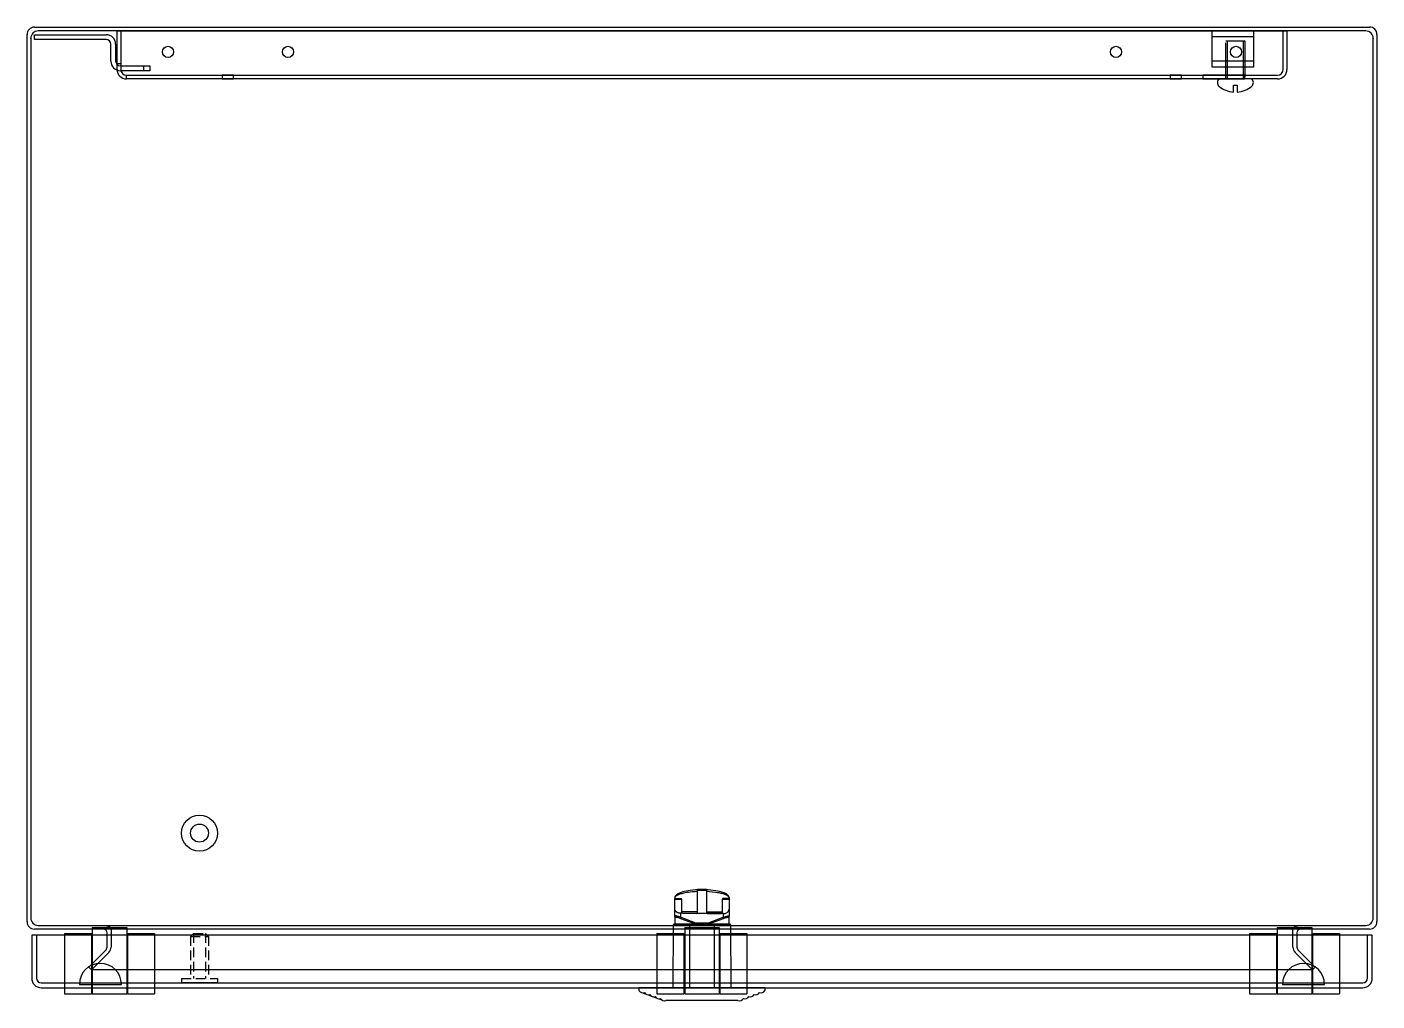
# Model space of a CAD drawing. Header units: millimetres. Extents: x 979 to 5828, y -1860 to 642.
# Drawn here: x 2487.6 to 2937.6, y -198.5 to 126 of the extents above; entities that cross this region are included whole.
import ezdxf

# ---------------------------------------------------------------- set-up
doc = ezdxf.new("R2010")
doc.units = ezdxf.units.MM
doc.linetypes.add('ACAD_ISO03W100', pattern=[30, 12, -18])
doc.linetypes.add('HIDDEN2', pattern=[4.7625, 3.175, -1.5875])

msp = doc.modelspace()

# ---------------------------------------------------------------- linework, layer by layer
for p, q in [((2487.635, 123.466), (2487.635, 123.467)), ((2487.635, 123.467), (2487.635, 123.442)), ((2487.635, 123.456), (2487.635, 123.466)), ((2487.635, 123.322), (2487.635, 123.456)), ((2487.635, 122.615), (2487.635, 123.322)), ((2487.635, 119.435), (2487.635, 122.615)), ((2488.885, 122.237), (2488.885, 122.245)), ((2488.885, 122.245), (2488.885, 122.245)), ((2488.885, 122.245), (2488.885, 122.151)), ((2488.885, 122.192), (2488.885, 122.237)), ((2488.885, 122.151), (2488.885, 121.521)), ((2488.885, 121.521), (2488.885, 118.498)), ((2490.135, 125.942), (2935.135, 125.992)), ((2490.185, 123.442), (2513.985, 123.442)), ((2490.185, 121.842), (2490.185, 123.442)), ((2513.985, 121.842), (2490.185, 121.842)), ((2933.885, 124.692), (2491.385, 124.692)), ((2517.635, 124.692), (2907.635, 124.692)), ((2517.635, 111.892), (2517.635, 124.692)), ((2518.885, 124.692), (2518.885, 111.892)), ((2896.635, 124.692), (2882.635, 124.692)), ((2882.635, 124.692), (2882.635, 112.692)), ((2896.635, 122.692), (2882.635, 122.692)), ((2882.635, 122.692), (2882.635, 114.692)), ((2896.635, 112.692), (2896.635, 124.692)), ((2896.635, 114.692), (2896.635, 122.692)), ((2906.385, 111.892), (2906.385, 124.692)), ((2907.635, 124.692), (2907.635, 111.892)), ((2936.385, 122.151), (2936.385, 122.245)), ((2936.385, 122.245), (2936.385, 122.245)), ((2936.385, 122.245), (2936.385, 122.237)), ((2936.385, 122.237), (2936.385, 122.192)), ((2936.385, 121.521), (2936.385, 122.151)), ((2936.385, 118.498), (2936.385, 121.521)), ((2937.635, 123.492), (2937.635, 123.517)), ((2937.635, 123.517), (2937.635, 123.515)), ((2937.635, 123.515), (2937.635, 123.505)), ((2937.635, 123.505), (2937.635, 123.371)), ((2937.635, 123.371), (2937.635, 122.661)), ((2937.635, 122.661), (2937.635, 119.479)), ((2487.635, 106.02), (2487.635, 119.435)), ((2488.885, 118.498), (2488.885, 105.395)), ((2515.585, 114.642), (2515.585, 120.242)), ((2517.185, 120.242), (2517.185, 114.642)), ((2887.806, 121.402), (2893.056, 121.402)), ((2887.806, 108.702), (2887.806, 121.402)), ((2893.056, 121.402), (2893.056, 108.702)), ((2936.385, 105.395), (2936.385, 118.498)), ((2937.635, 119.479), (2937.635, 106.058)), ((2518.885, 113.692), (2517.635, 113.692)), ((2518.785, 113.042), (2528.585, 113.042)), ((2526.514, 113.042), (2526.514, 111.442)), ((2528.585, 113.042), (2528.585, 111.442)), ((2882.635, 114.692), (2896.635, 114.692)), ((2882.635, 112.692), (2896.635, 112.692)), ((2528.585, 111.442), (2518.785, 111.442)), ((2520.635, 109.952), (2520.635, 108.709)), ((2520.835, 109.942), (2904.435, 109.942)), ((2904.435, 108.692), (2520.835, 108.692)), ((2556.473, 109.942), (2552.723, 109.942)), ((2552.723, 109.942), (2552.723, 108.692)), ((2552.723, 108.692), (2556.473, 108.692)), ((2556.473, 108.692), (2556.473, 109.942)), ((2872.473, 109.942), (2868.723, 109.942)), ((2868.723, 109.942), (2868.723, 108.692)), ((2868.723, 108.692), (2872.473, 108.692)), ((2872.473, 108.692), (2872.473, 109.942)), ((2893.598, 109.942), (2879.598, 109.942)), ((2879.598, 109.942), (2879.598, 108.692)), ((2879.598, 108.692), (2893.598, 108.692)), ((2895.931, 108.702), (2884.931, 108.702)), ((2893.056, 108.702), (2887.806, 108.702)), ((2893.598, 108.692), (2893.598, 109.942)), ((2487.635, 50.967), (2487.635, 106.02)), ((2488.885, 105.395), (2488.885, 50.967)), ((2889.831, 104.323), (2889.831, 106.602)), ((2889.831, 106.602), (2891.031, 106.602)), ((2891.031, 106.602), (2891.031, 104.323)), ((2936.385, 50.967), (2936.385, 105.395)), ((2937.635, 106.058), (2937.635, 50.992)), ((2487.635, -172.033), (2487.635, 50.967)), ((2488.885, 50.967), (2488.885, -170.783)), ((2936.385, -170.783), (2936.385, 50.967)), ((2937.635, 50.992), (2937.635, -172.033)), ((2935.135, -174.533), (2490.135, -174.533)), ((2491.385, -173.283), (2933.885, -173.283)), ((2509.385, -174.033), (2520.885, -174.033)), ((2509.385, -174.033), (2509.385, -196.033)), ((2513.135, -173.283), (2513.246, -173.284)), ((2513.246, -173.284), (2513.358, -173.288)), ((2513.358, -173.288), (2513.471, -173.293)), ((2513.471, -173.293), (2513.584, -173.302)), ((2513.584, -173.302), (2513.698, -173.313)), ((2513.698, -173.313), (2513.811, -173.327)), ((2513.811, -173.327), (2513.925, -173.344)), ((2513.925, -173.344), (2514.037, -173.363)), ((2514.037, -173.363), (2514.149, -173.386)), ((2514.149, -173.386), (2514.258, -173.412)), ((2514.258, -173.412), (2514.367, -173.441)), ((2514.367, -173.441), (2514.473, -173.473)), ((2514.473, -173.473), (2514.525, -173.49)), ((2514.525, -173.49), (2514.576, -173.508)), ((2514.576, -173.508), (2514.626, -173.526)), ((2514.626, -173.526), (2514.676, -173.546)), ((2514.676, -173.546), (2514.725, -173.566)), ((2514.725, -173.566), (2514.773, -173.587)), ((2514.773, -173.587), (2514.82, -173.609)), ((2514.82, -173.609), (2514.867, -173.631)), ((2514.867, -173.631), (2514.912, -173.655)), ((2514.912, -173.655), (2514.956, -173.679)), ((2514.956, -173.679), (2514.999, -173.703)), ((2514.999, -173.703), (2515.041, -173.728)), ((2515.041, -173.728), (2515.081, -173.755)), ((2515.081, -173.755), (2515.121, -173.781)), ((2515.121, -173.781), (2515.159, -173.808)), ((2515.159, -173.808), (2515.195, -173.836)), ((2515.195, -173.836), (2515.231, -173.865)), ((2515.231, -173.865), (2515.265, -173.894)), ((2515.265, -173.894), (2515.298, -173.924)), ((2515.298, -173.924), (2515.329, -173.954)), ((2515.329, -173.954), (2515.359, -173.985)), ((2515.359, -173.985), (2515.387, -174.016)), ((2515.387, -174.016), (2515.414, -174.048)), ((2515.414, -174.048), (2515.427, -174.064)), ((2515.427, -174.064), (2515.44, -174.08)), ((2515.44, -174.08), (2515.452, -174.096)), ((2515.452, -174.096), (2515.463, -174.113)), ((2515.463, -174.113), (2515.475, -174.129)), ((2515.475, -174.129), (2515.486, -174.146)), ((2515.486, -174.146), (2515.496, -174.162)), ((2515.496, -174.162), (2515.506, -174.179)), ((2515.506, -174.179), (2515.516, -174.196)), ((2515.516, -174.196), (2515.526, -174.213)), ((2515.526, -174.213), (2515.535, -174.23)), ((2515.535, -174.23), (2515.543, -174.247)), ((2515.543, -174.247), (2515.552, -174.264)), ((2515.552, -174.264), (2515.559, -174.281)), ((2515.559, -174.281), (2515.567, -174.298)), ((2515.567, -174.298), (2515.574, -174.315)), ((2515.574, -174.315), (2515.581, -174.333)), ((2515.581, -174.333), (2515.587, -174.35)), ((2515.587, -174.35), (2515.593, -174.368)), ((2515.593, -174.368), (2515.598, -174.385)), ((2515.598, -174.385), (2515.603, -174.403)), ((2515.603, -174.403), (2515.608, -174.42)), ((2515.608, -174.42), (2515.612, -174.438)), ((2515.612, -174.438), (2515.616, -174.455)), ((2515.616, -174.455), (2515.62, -174.473)), ((2515.62, -174.473), (2515.623, -174.491)), ((2515.623, -174.491), (2515.626, -174.509)), ((2515.626, -174.509), (2515.628, -174.526)), ((2515.628, -174.526), (2515.63, -174.544)), ((2515.63, -174.544), (2515.632, -174.562)), ((2515.632, -174.562), (2515.633, -174.58)), ((2515.633, -174.58), (2515.634, -174.597)), ((2515.634, -174.597), (2515.635, -174.615)), ((2515.635, -174.615), (2515.635, -174.633)), ((2515.635, -174.633), (2515.635, -180.515)), ((2520.885, -174.033), (2520.885, -196.033)), ((2706.885, -174.033), (2706.885, -196.033)), ((2706.885, -174.033), (2718.385, -174.033)), ((2718.385, -174.033), (2718.385, -196.033)), ((2904.385, -174.033), (2904.385, -196.033)), ((2904.385, -174.033), (2915.885, -174.033)), ((2909.635, -174.615), (2909.636, -174.597)), ((2909.635, -174.633), (2909.635, -174.615)), ((2909.635, -180.515), (2909.635, -174.633)), ((2909.636, -174.597), (2909.637, -174.58)), ((2909.637, -174.58), (2909.638, -174.562)), ((2909.638, -174.562), (2909.64, -174.544)), ((2909.64, -174.544), (2909.642, -174.526)), ((2909.642, -174.526), (2909.644, -174.509)), ((2909.644, -174.509), (2909.647, -174.491)), ((2909.647, -174.491), (2909.65, -174.473)), ((2909.65, -174.473), (2909.654, -174.455)), ((2909.654, -174.455), (2909.658, -174.438)), ((2909.658, -174.438), (2909.662, -174.42)), ((2909.662, -174.42), (2909.667, -174.403)), ((2909.667, -174.403), (2909.672, -174.385)), ((2909.672, -174.385), (2909.677, -174.368)), ((2909.677, -174.368), (2909.683, -174.35)), ((2909.683, -174.35), (2909.689, -174.333)), ((2909.689, -174.333), (2909.696, -174.315)), ((2909.696, -174.315), (2909.703, -174.298)), ((2909.703, -174.298), (2909.711, -174.281)), ((2909.711, -174.281), (2909.718, -174.264)), ((2909.718, -174.264), (2909.727, -174.247)), ((2909.727, -174.247), (2909.735, -174.23)), ((2909.735, -174.23), (2909.744, -174.213)), ((2909.744, -174.213), (2909.754, -174.196)), ((2909.754, -174.196), (2909.763, -174.179)), ((2909.763, -174.179), (2909.774, -174.162)), ((2909.774, -174.162), (2909.784, -174.146)), ((2909.784, -174.146), (2909.795, -174.129)), ((2909.795, -174.129), (2909.807, -174.113)), ((2909.807, -174.113), (2909.818, -174.096)), ((2909.818, -174.096), (2909.83, -174.08)), ((2909.83, -174.08), (2909.843, -174.064)), ((2909.843, -174.064), (2909.856, -174.048)), ((2909.856, -174.048), (2909.883, -174.016)), ((2909.883, -174.016), (2909.911, -173.985)), ((2909.911, -173.985), (2909.941, -173.954)), ((2909.941, -173.954), (2909.972, -173.924)), ((2909.972, -173.924), (2910.005, -173.894)), ((2910.005, -173.894), (2910.039, -173.865)), ((2910.039, -173.865), (2910.074, -173.836)), ((2910.074, -173.836), (2910.111, -173.808)), ((2910.111, -173.808), (2910.149, -173.781)), ((2910.149, -173.781), (2910.189, -173.755)), ((2910.189, -173.755), (2910.229, -173.728)), ((2910.229, -173.728), (2910.271, -173.703)), ((2910.271, -173.703), (2910.314, -173.679)), ((2910.314, -173.679), (2910.358, -173.655)), ((2910.358, -173.655), (2910.403, -173.631)), ((2910.403, -173.631), (2910.45, -173.609)), ((2910.45, -173.609), (2910.497, -173.587)), ((2910.497, -173.587), (2910.545, -173.566)), ((2910.545, -173.566), (2910.594, -173.546)), ((2910.594, -173.546), (2910.643, -173.526)), ((2910.643, -173.526), (2910.694, -173.508)), ((2910.694, -173.508), (2910.745, -173.49)), ((2910.745, -173.49), (2910.797, -173.473)), ((2910.797, -173.473), (2910.903, -173.441)), ((2910.903, -173.441), (2911.011, -173.412)), ((2911.011, -173.412), (2911.121, -173.386)), ((2911.121, -173.386), (2911.233, -173.363)), ((2911.233, -173.363), (2911.345, -173.344)), ((2911.345, -173.344), (2911.458, -173.327)), ((2911.458, -173.327), (2911.572, -173.313)), ((2911.572, -173.313), (2911.686, -173.302)), ((2911.686, -173.302), (2911.799, -173.293)), ((2911.799, -173.293), (2911.912, -173.288)), ((2911.912, -173.288), (2912.024, -173.284)), ((2912.024, -173.284), (2912.135, -173.283)), ((2915.885, -174.033), (2915.885, -196.033)), ((2489.193, -176.533), (2489.193, -190.833)), ((2936.077, -176.533), (2489.193, -176.533)), ((2490.793, -176.533), (2490.793, -190.833)), ((2500.135, -176.033), (2509.135, -176.033)), ((2500.135, -176.033), (2500.135, -196.033)), ((2509.135, -176.033), (2509.135, -196.033)), ((2514.385, -180.515), (2514.385, -175.783)), ((2521.135, -176.033), (2530.135, -176.033)), ((2521.135, -176.033), (2521.135, -196.033)), ((2530.135, -176.033), (2530.135, -196.033)), ((2697.635, -176.033), (2697.635, -196.033)), ((2697.635, -176.033), (2706.635, -176.033)), ((2706.635, -176.033), (2706.635, -196.033)), ((2718.635, -176.033), (2718.635, -196.033)), ((2718.635, -176.033), (2727.635, -176.033)), ((2727.635, -176.033), (2727.635, -196.033)), ((2895.135, -176.033), (2895.135, -196.033)), ((2895.135, -176.033), (2904.135, -176.033)), ((2904.135, -176.033), (2904.135, -196.033)), ((2910.885, -175.783), (2910.885, -180.515)), ((2916.135, -176.033), (2916.135, -196.033)), ((2916.135, -176.033), (2925.135, -176.033)), ((2925.135, -176.033), (2925.135, -196.033)), ((2934.477, -190.833), (2934.477, -176.533)), ((2936.077, -190.833), (2936.077, -176.533)), ((2508.198, -187.22), (2514.019, -181.399)), ((2514.903, -182.283), (2509.082, -188.104)), ((2514.019, -181.399), (2514.385, -180.515)), ((2916.188, -188.104), (2910.367, -182.283)), ((2910.885, -180.515), (2911.251, -181.399)), ((2911.251, -181.399), (2917.072, -187.22)), ((2509.082, -188.104), (2508.198, -187.22)), ((2916.188, -188.104), (2509.082, -188.104)), ((2917.072, -187.22), (2916.188, -188.104)), ((2492.393, -192.433), (2932.877, -192.433)), ((2505.101, -192.933), (2519.101, -192.933)), ((2551.135, -192.433), (2539.135, -192.433)), ((2906.157, -192.933), (2920.157, -192.933)), ((2492.393, -194.033), (2932.877, -194.033)), ((2500.135, -196.033), (2509.135, -196.033)), ((2509.385, -196.033), (2520.885, -196.033)), ((2521.135, -196.033), (2530.135, -196.033)), ((2697.635, -196.033), (2706.635, -196.033)), ((2706.885, -196.033), (2718.385, -196.033)), ((2718.635, -196.033), (2727.635, -196.033)), ((2895.135, -196.033), (2904.135, -196.033)), ((2904.385, -196.033), (2915.885, -196.033)), ((2916.135, -196.033), (2925.135, -196.033))]:
    msp.add_line(p, q)
at = {"linetype": 'ACAD_ISO03W100'}
for p, q in [((2887.246, 121.402), (2893.596, 121.402)), ((2887.246, 108.702), (2887.246, 121.402)), ((2893.596, 121.402), (2893.596, 108.702)), ((2893.596, 108.702), (2887.246, 108.702))]:
    msp.add_line(p, q, dxfattribs=at)
at = {"color": 7}
for p, q in [((2706.856, -161.969), (2706.202, -162.13)), ((2707.393, -161.859), (2706.856, -161.969)), ((2708.019, -161.752), (2707.393, -161.859)), ((2708.74, -161.651), (2708.019, -161.752)), ((2709.557, -161.561), (2708.74, -161.651)), ((2710.472, -161.488), (2709.557, -161.561)), ((2711.162, -161.455), (2710.472, -161.488)), ((2711.137, -168.785), (2711.162, -161.551)), ((2711.163, -161.283), (2711.162, -161.551)), ((2711.162, -161.551), (2714.108, -161.551)), ((2714.107, -161.283), (2711.163, -161.283)), ((2714.107, -161.283), (2714.108, -161.551)), ((2714.826, -161.49), (2714.108, -161.453)), ((2714.108, -161.551), (2714.133, -168.785)), ((2715.612, -161.551), (2714.826, -161.49)), ((2716.313, -161.623), (2715.612, -161.551)), ((2717.206, -161.744), (2716.313, -161.623)), ((2717.922, -161.867), (2717.206, -161.744)), ((2718.478, -161.982), (2717.922, -161.867)), ((2718.903, -162.085), (2718.478, -161.982)), ((2703.579, -167.862), (2703.588, -164.551)), ((2703.588, -164.551), (2703.589, -164.283)), ((2703.589, -164.551), (2705.756, -164.551)), ((2703.59, -164.283), (2705.755, -164.283)), ((2703.593, -164.096), (2703.593, -164.257)), ((2703.632, -163.811), (2703.594, -164.097)), ((2703.602, -164.037), (2703.598, -164.096)), ((2703.604, -164.018), (2703.602, -164.037)), ((2703.607, -163.998), (2703.604, -164.018)), ((2703.609, -163.988), (2703.607, -163.998)), ((2703.61, -163.979), (2703.609, -163.988)), ((2703.612, -163.969), (2703.61, -163.979)), ((2703.615, -163.959), (2703.612, -163.969)), ((2703.617, -163.949), (2703.615, -163.959)), ((2703.62, -163.94), (2703.617, -163.949)), ((2703.623, -163.93), (2703.62, -163.94)), ((2703.626, -163.92), (2703.623, -163.93)), ((2703.63, -163.91), (2703.626, -163.92)), ((2703.634, -163.9), (2703.63, -163.91)), ((2703.733, -163.557), (2703.632, -163.811)), ((2703.638, -163.89), (2703.634, -163.9)), ((2703.642, -163.88), (2703.638, -163.89)), ((2703.647, -163.87), (2703.642, -163.88)), ((2703.652, -163.86), (2703.647, -163.87)), ((2703.657, -163.851), (2703.652, -163.86)), ((2703.662, -163.841), (2703.657, -163.851)), ((2703.674, -163.821), (2703.662, -163.841)), ((2703.686, -163.801), (2703.674, -163.821)), ((2703.699, -163.782), (2703.686, -163.801)), ((2703.71, -163.765), (2703.699, -163.782)), ((2703.722, -163.749), (2703.71, -163.765)), ((2703.734, -163.732), (2703.722, -163.749)), ((2703.871, -163.342), (2703.733, -163.557)), ((2703.747, -163.716), (2703.734, -163.732)), ((2703.761, -163.7), (2703.747, -163.716)), ((2703.775, -163.683), (2703.761, -163.7)), ((2703.79, -163.667), (2703.775, -163.683)), ((2703.805, -163.651), (2703.79, -163.667)), ((2703.83, -163.625), (2703.805, -163.651)), ((2703.857, -163.599), (2703.83, -163.625)), ((2703.885, -163.573), (2703.857, -163.599)), ((2704.1, -163.098), (2703.871, -163.342)), ((2703.915, -163.547), (2703.885, -163.573)), ((2703.939, -163.528), (2703.915, -163.547)), ((2703.963, -163.509), (2703.939, -163.528)), ((2704.014, -163.47), (2703.963, -163.509)), ((2704.067, -163.433), (2704.014, -163.47)), ((2704.123, -163.396), (2704.067, -163.433)), ((2704.306, -162.933), (2704.1, -163.098)), ((2704.18, -163.361), (2704.123, -163.396)), ((2704.24, -163.325), (2704.18, -163.361)), ((2704.301, -163.291), (2704.24, -163.325)), ((2704.365, -163.257), (2704.301, -163.291)), ((2704.57, -162.764), (2704.306, -162.933)), ((2704.43, -163.224), (2704.365, -163.257)), ((2704.497, -163.191), (2704.43, -163.224)), ((2704.635, -163.128), (2704.497, -163.191)), ((2704.832, -162.625), (2704.57, -162.764)), ((2704.777, -163.068), (2704.635, -163.128)), ((2704.924, -163.011), (2704.777, -163.068)), ((2705.085, -162.509), (2704.832, -162.625)), ((2705.067, -162.959), (2704.924, -163.011)), ((2705.217, -162.908), (2705.067, -162.959)), ((2705.341, -162.406), (2705.085, -162.509)), ((2705.53, -162.811), (2705.217, -162.908)), ((2705.706, -162.278), (2705.341, -162.406)), ((2705.858, -162.72), (2705.53, -162.811)), ((2706.202, -162.13), (2705.706, -162.278)), ((2705.756, -164.551), (2705.755, -164.283)), ((2705.756, -164.551), (2705.771, -168.785)), ((2706.2, -162.636), (2705.858, -162.72)), ((2706.553, -162.557), (2706.2, -162.636)), ((2707.059, -162.459), (2706.553, -162.557)), ((2707.586, -162.371), (2707.059, -162.459)), ((2708.131, -162.293), (2707.586, -162.371)), ((2708.688, -162.225), (2708.131, -162.293)), ((2709.494, -162.146), (2708.688, -162.225)), ((2710.321, -162.085), (2709.494, -162.146)), ((2711.16, -162.044), (2710.321, -162.085)), ((2715.141, -162.098), (2714.11, -162.044)), ((2716.153, -162.18), (2715.141, -162.098)), ((2717.127, -162.291), (2716.153, -162.18)), ((2717.785, -162.387), (2717.127, -162.291)), ((2718.404, -162.495), (2717.785, -162.387)), ((2718.714, -162.557), (2718.404, -162.495)), ((2719.011, -162.622), (2718.714, -162.557)), ((2719.282, -162.19), (2718.903, -162.085)), ((2719.294, -162.69), (2719.011, -162.622)), ((2719.635, -162.301), (2719.282, -162.19)), ((2719.563, -162.76), (2719.294, -162.69)), ((2719.499, -168.785), (2719.514, -164.551)), ((2719.515, -164.283), (2719.514, -164.551)), ((2719.514, -164.551), (2721.68, -164.551)), ((2721.68, -164.283), (2719.515, -164.283)), ((2719.798, -162.828), (2719.563, -162.76)), ((2720.058, -162.457), (2719.635, -162.301)), ((2720.021, -162.897), (2719.798, -162.828)), ((2720.231, -162.969), (2720.021, -162.897)), ((2720.43, -162.621), (2720.058, -162.457)), ((2720.428, -163.042), (2720.231, -162.969)), ((2720.531, -163.084), (2720.428, -163.042)), ((2720.598, -162.707), (2720.43, -162.621)), ((2720.63, -163.126), (2720.531, -163.084)), ((2720.753, -162.795), (2720.598, -162.707)), ((2720.725, -163.168), (2720.63, -163.126)), ((2720.815, -163.211), (2720.725, -163.168)), ((2720.895, -162.885), (2720.753, -162.795)), ((2720.902, -163.255), (2720.815, -163.211)), ((2721.057, -163.003), (2720.895, -162.885)), ((2720.983, -163.299), (2720.902, -163.255)), ((2721.061, -163.343), (2720.983, -163.299)), ((2721.246, -163.169), (2721.057, -163.003)), ((2721.134, -163.388), (2721.061, -163.343)), ((2721.195, -163.428), (2721.134, -163.388)), ((2721.253, -163.469), (2721.195, -163.428)), ((2721.434, -163.388), (2721.246, -163.169)), ((2721.281, -163.489), (2721.253, -163.469)), ((2721.308, -163.509), (2721.281, -163.489)), ((2721.333, -163.53), (2721.308, -163.509)), ((2721.358, -163.551), (2721.333, -163.53)), ((2721.385, -163.574), (2721.358, -163.551)), ((2721.41, -163.597), (2721.385, -163.574)), ((2721.435, -163.62), (2721.41, -163.597)), ((2721.588, -163.663), (2721.434, -163.388)), ((2721.458, -163.643), (2721.435, -163.62)), ((2721.48, -163.666), (2721.458, -163.643)), ((2721.501, -163.69), (2721.48, -163.666)), ((2721.521, -163.713), (2721.501, -163.69)), ((2721.539, -163.737), (2721.521, -163.713)), ((2721.553, -163.755), (2721.539, -163.737)), ((2721.566, -163.774), (2721.553, -163.755)), ((2721.58, -163.794), (2721.566, -163.774)), ((2721.593, -163.815), (2721.58, -163.794)), ((2721.666, -163.99), (2721.588, -163.663)), ((2721.599, -163.827), (2721.593, -163.815)), ((2721.606, -163.838), (2721.599, -163.827)), ((2721.612, -163.85), (2721.606, -163.838)), ((2721.618, -163.862), (2721.612, -163.85)), ((2721.624, -163.875), (2721.618, -163.862)), ((2721.63, -163.887), (2721.624, -163.875)), ((2721.636, -163.9), (2721.63, -163.887)), ((2721.641, -163.913), (2721.636, -163.9)), ((2721.646, -163.927), (2721.641, -163.913)), ((2721.651, -163.941), (2721.646, -163.927)), ((2721.655, -163.955), (2721.651, -163.941)), ((2721.659, -163.969), (2721.655, -163.955)), ((2721.663, -163.985), (2721.659, -163.969)), ((2721.666, -164), (2721.663, -163.985)), ((2721.666, -163.99), (2721.676, -164.096)), ((2721.667, -164.047), (2721.666, -163.99)), ((2721.668, -164.007), (2721.666, -164)), ((2721.669, -164.015), (2721.668, -164.007)), ((2721.671, -164.023), (2721.669, -164.015)), ((2721.672, -164.03), (2721.671, -164.023)), ((2721.673, -164.039), (2721.672, -164.03)), ((2721.674, -164.047), (2721.673, -164.039)), ((2721.675, -164.063), (2721.674, -164.047)), ((2721.676, -164.096), (2721.675, -164.063)), ((2721.676, -164.096), (2721.677, -164.283)), ((2721.681, -164.283), (2721.682, -164.551)), ((2721.682, -164.551), (2721.691, -167.925)), ((2703.573, -170.001), (2703.579, -167.864)), ((2703.614, -170.013), (2703.573, -170.001)), ((2703.576, -170.309), (2703.585, -172.784)), ((2703.583, -167.916), (2703.579, -167.862)), ((2703.587, -167.97), (2703.583, -167.916)), ((2703.59, -167.997), (2703.587, -167.97)), ((2703.594, -168.024), (2703.59, -167.997)), ((2703.598, -168.051), (2703.594, -168.024)), ((2703.603, -168.077), (2703.598, -168.051)), ((2703.609, -168.102), (2703.603, -168.077)), ((2703.615, -168.126), (2703.609, -168.102)), ((2705.572, -170.583), (2703.614, -170.013)), ((2703.614, -170.013), (2703.617, -170.058)), ((2703.622, -168.15), (2703.615, -168.126)), ((2703.617, -170.058), (2703.625, -170.101)), ((2703.63, -168.174), (2703.622, -168.15)), ((2703.625, -170.101), (2703.658, -170.179)), ((2703.638, -168.198), (2703.63, -168.174)), ((2703.647, -168.222), (2703.638, -168.198)), ((2703.657, -168.245), (2703.647, -168.222)), ((2703.667, -168.269), (2703.657, -168.245)), ((2703.658, -170.179), (2703.706, -170.244)), ((2703.677, -168.29), (2703.667, -168.269)), ((2703.687, -168.311), (2703.677, -168.29)), ((2703.698, -168.333), (2703.687, -168.311)), ((2703.709, -168.354), (2703.698, -168.333)), ((2703.706, -170.244), (2703.766, -170.297)), ((2703.721, -168.375), (2703.709, -168.354)), ((2703.733, -168.395), (2703.721, -168.375)), ((2703.746, -168.416), (2703.733, -168.395)), ((2703.759, -168.437), (2703.746, -168.416)), ((2703.784, -168.473), (2703.759, -168.437)), ((2703.766, -170.297), (2703.918, -170.381)), ((2703.81, -168.51), (2703.784, -168.473)), ((2703.838, -168.545), (2703.81, -168.51)), ((2705.435, -170.96), (2703.836, -170.378)), ((2703.867, -168.581), (2703.838, -168.545)), ((2703.894, -168.611), (2703.867, -168.581)), ((2703.922, -168.642), (2703.894, -168.611)), ((2703.918, -170.381), (2704.128, -170.467)), ((2703.951, -168.672), (2703.922, -168.642)), ((2703.981, -168.701), (2703.951, -168.672)), ((2704.008, -168.726), (2703.981, -168.701)), ((2704.036, -168.75), (2704.008, -168.726)), ((2704.064, -168.774), (2704.036, -168.75)), ((2704.094, -168.797), (2704.064, -168.774)), ((2704.119, -168.816), (2704.094, -168.797)), ((2704.144, -168.834), (2704.119, -168.816)), ((2704.128, -170.467), (2704.391, -170.568)), ((2704.17, -168.853), (2704.144, -168.834)), ((2704.197, -168.871), (2704.17, -168.853)), ((2704.251, -168.905), (2704.197, -168.871)), ((2704.307, -168.938), (2704.251, -168.905)), ((2704.363, -168.969), (2704.307, -168.938)), ((2704.316, -170.553), (2704.34, -170.682)), ((2704.68, -170.682), (2704.34, -170.682)), ((2704.422, -168.999), (2704.363, -168.969)), ((2704.391, -170.568), (2704.703, -170.685)), ((2704.481, -169.027), (2704.422, -168.999)), ((2704.542, -169.054), (2704.481, -169.027)), ((2704.603, -169.078), (2704.542, -169.054)), ((2704.665, -169.102), (2704.603, -169.078)), ((2704.728, -169.123), (2704.665, -169.102)), ((2704.703, -170.685), (2705.055, -170.815)), ((2704.792, -169.144), (2704.728, -169.123)), ((2704.856, -169.162), (2704.792, -169.144)), ((2704.921, -169.179), (2704.856, -169.162)), ((2704.986, -169.194), (2704.921, -169.179)), ((2705.052, -169.208), (2704.986, -169.194)), ((2705.117, -169.22), (2705.052, -169.208)), ((2705.055, -170.815), (2705.437, -170.954)), ((2705.183, -169.231), (2705.117, -169.22)), ((2705.248, -169.24), (2705.183, -169.231)), ((2705.314, -169.247), (2705.248, -169.24)), ((2705.38, -169.253), (2705.314, -169.247)), ((2705.445, -169.257), (2705.38, -169.253)), ((2705.435, -170.96), (2710.377, -172.759)), ((2705.575, -169.261), (2705.445, -169.257)), ((2705.572, -170.583), (2705.575, -169.261)), ((2705.572, -170.583), (2710.514, -172.382)), ((2706.13, -169.263), (2705.575, -169.261)), ((2711.137, -168.785), (2705.771, -168.785)), ((2706.13, -169.263), (2706.271, -169.283)), ((2710.637, -169.283), (2706.271, -169.283)), ((2710.637, -169.283), (2710.702, -169.279)), ((2719.695, -169.31), (2710.702, -169.279)), ((2714.134, -168.785), (2719.499, -168.785)), ((2714.633, -169.283), (2718.999, -169.283)), ((2714.756, -172.382), (2719.698, -170.583)), ((2714.893, -172.759), (2719.835, -170.96)), ((2719.695, -169.31), (2719.698, -170.583)), ((2719.698, -170.583), (2721.697, -170.001)), ((2721.434, -170.378), (2719.835, -170.96)), ((2720.93, -170.682), (2720.586, -170.682)), ((2720.93, -170.682), (2720.937, -170.604)), ((2720.937, -170.604), (2720.95, -170.552)), ((2721.685, -172.784), (2721.694, -170.309)), ((2721.691, -167.926), (2721.697, -170.001)), ((2703.035, -173.033), (2702.965, -194.033)), ((2708.566, -173.033), (2703.035, -173.033)), ((2703.585, -172.783), (2710.488, -172.783)), ((2707.922, -172.783), (2707.921, -173.033)), ((2708.544, -194.033), (2708.566, -173.033)), ((2708.566, -173.033), (2716.704, -173.033)), ((2710.377, -172.759), (2710.514, -172.783)), ((2710.514, -172.382), (2710.514, -172.783)), ((2710.514, -172.382), (2714.756, -172.382)), ((2710.514, -172.783), (2714.756, -172.783)), ((2714.756, -172.783), (2714.756, -172.382)), ((2714.756, -172.783), (2714.893, -172.759)), ((2714.782, -172.783), (2721.685, -172.783)), ((2722.235, -173.033), (2716.704, -173.033)), ((2716.704, -173.033), (2716.726, -194.033)), ((2717.349, -173.033), (2717.348, -172.783)), ((2722.305, -194.033), (2722.235, -173.033)), ((2733.635, -194.033), (2691.635, -194.033)), ((2691.635, -194.033), (2691.635, -195.007)), ((2692.917, -195.774), (2692.917, -195.75)), ((2692.917, -195.774), (2693.387, -195.946)), ((2693.387, -195.945), (2693.387, -195.679)), ((2693.387, -195.946), (2693.444, -195.966)), ((2693.444, -195.966), (2693.444, -195.677)), ((2693.444, -195.966), (2693.833, -196.108)), ((2694.645, -196.403), (2695.633, -196.763)), ((2694.72, -196.43), (2694.72, -196.437)), ((2694.737, -196.437), (2694.737, -196.439)), ((2694.738, -196.437), (2694.738, -196.439)), ((2696.346, -197.022), (2697.046, -197.277)), ((2696.649, -197.132), (2697.074, -197.287)), ((2697.046, -196.989), (2697.046, -197.277)), ((2697.103, -197.297), (2697.046, -197.277)), ((2697.103, -197.297), (2697.103, -197.077)), ((2697.103, -197.297), (2697.433, -197.417)), ((2698.248, -197.714), (2699.234, -198.073)), ((2698.508, -197.826), (2698.508, -197.808)), ((2698.528, -197.829), (2698.528, -197.816)), ((2733.635, -194.033), (2733.635, -195.007)), ((2699.999, -198.351), (2700.32, -198.468)), ((2700.01, -198.365), (2699.999, -198.364)), ((2700.32, -198.468), (2700.32, -198.358)), ((2700.32, -198.468), (2700.323, -198.469)), ((2700.323, -198.469), (2700.323, -198.358)), ((2724.635, -198.283), (2700.635, -198.283))]:
    msp.add_line(p, q, dxfattribs=at)
at = {"color": 9, "linetype": 'HIDDEN2'}
for p, q in [((2542.135, -176.933), (2543.135, -175.933)), ((2542.135, -176.933), (2542.135, -190.933)), ((2542.135, -176.933), (2548.135, -176.933)), ((2543.135, -175.933), (2543.135, -190.933)), ((2543.135, -175.933), (2547.135, -175.933)), ((2547.135, -175.933), (2547.135, -190.933)), ((2548.135, -176.933), (2547.135, -175.933)), ((2548.135, -176.933), (2548.135, -190.933)), ((2539.135, -190.933), (2551.135, -190.933)), ((2539.135, -190.933), (2539.135, -192.433)), ((2551.135, -190.933), (2551.135, -192.433))]:
    msp.add_line(p, q, dxfattribs=at)
for centre, radius in [((2534.635, 117.692), 1.875), ((2574.635, 117.692), 1.875), ((2850.635, 117.692), 1.875), ((2890.635, 117.692), 1.875), ((2545.135, -142.533), 6), ((2545.135, -142.533), 3)]:
    msp.add_circle(centre, radius)
for centre, radius, start, end in [((2490.135, 123.442), 2.5, 90, 180), ((2491.385, 122.192), 2.5, 90, 180), ((2513.985, 120.242), 3.2, 0, 90), ((2513.985, 120.242), 1.6, 360, 90), ((2933.885, 122.192), 2.5, 0, 90), ((2935.135, 123.492), 2.5, 0, 90.0064), ((2518.785, 114.642), 3.2, 180, 270), ((2518.785, 114.642), 1.6, 180, 270), ((2520.835, 111.892), 3.2, 180, 270), ((2520.835, 111.892), 1.95, 180, 270), ((2886.121, 107.502), 1.69, 134.76027, 225.23973), ((2894.741, 107.502), 1.69, 314.76027, 45.23973), ((2904.435, 111.892), 1.95, 270, 0), ((2904.435, 111.892), 3.2, 270, 0), ((2890.431, 112.865), 8.562, 230.03379, 265.98182), ((2890.431, 112.865), 8.562, 274.01818, 309.96621), ((2491.385, -170.783), 2.5, 180, 270), ((2933.885, -170.783), 2.5, 270, 0), ((2490.135, -172.033), 2.5, 180, 270), ((2513.135, -175.783), 1.25, 0, 90), ((2912.135, -175.783), 1.25, 90, 180), ((2935.135, -172.033), 2.5, 270, 0), ((2513.135, -180.515), 2.5, 315, 0), ((2912.135, -180.515), 2.5, 180, 225), ((2512.101, -192.933), 7, 0, 180), ((2913.157, -192.933), 7, 0, 180), ((2492.393, -190.833), 3.2, 180, 270), ((2492.393, -190.833), 1.6, 180.00002, 269.99998), ((2932.877, -190.833), 3.2, 270, 0), ((2932.877, -190.833), 1.6, 270, 360)]:
    msp.add_arc(centre, radius, start, end)
at = {"color": 7}
for centre, radius, start, end in [((2703.973, -170.002), 0.4, 179.84151, 250), ((2703.355, -170.223), 0.27, 332.5861, 7.84953), ((2704.448, -169.436), 1.251, 227.74745, 265.02412), ((2809.263, -208.431), 110.383, 159.9478, 160.15595), ((2706.271, -168.783), 0.5, 180.1902, 253.6453), ((2710.637, -168.783), 0.5, 277.48792, 347.48476), ((2710.637, -168.783), 0.5, 347.48476, 359.8), ((2714.633, -168.783), 0.5, 180.19929, 270.00071), ((2718.999, -168.783), 0.5, 269.98638, 359.81362), ((2719.961, -167.562), 1.768, 261.3494, 348.16559), ((2616.007, -208.431), 110.383, 19.84405, 20.0522), ((2719.218, -167.526), 3.483, 280.16977, 314.42503), ((2720.831, -169.461), 1.225, 274.63437, 313.33369), ((2721.297, -170.002), 0.4, 290, 0.15849), ((2722.005, -170.223), 0.351, 170.75486, 200.323), ((2814.151, -210.21), 110.325, 159.94781, 160.15606), ((2611.119, -210.21), 110.325, 19.84394, 20.05219), ((2692.93, -194.25), 1.5, 210.30753, 289.69247), ((2694.73, -194.906), 1.5, 210.30753, 289.69247), ((2696.531, -195.561), 1.5, 210.30753, 289.69247), ((2698.331, -196.216), 1.5, 210.30753, 289.69247), ((2700.131, -196.87), 1.5, 210.36708, 289.63292), ((2725.139, -196.87), 1.5, 250.36708, 329.63292), ((2726.939, -196.216), 1.5, 250.30753, 329.69247), ((2728.739, -195.561), 1.5, 250.30753, 329.69247), ((2730.54, -194.906), 1.5, 250.30753, 329.69247), ((2732.34, -194.25), 1.5, 250.30753, 329.69247)]:
    msp.add_arc(centre, radius, start, end, dxfattribs=at)

doc.saveas('drawing.dxf')
